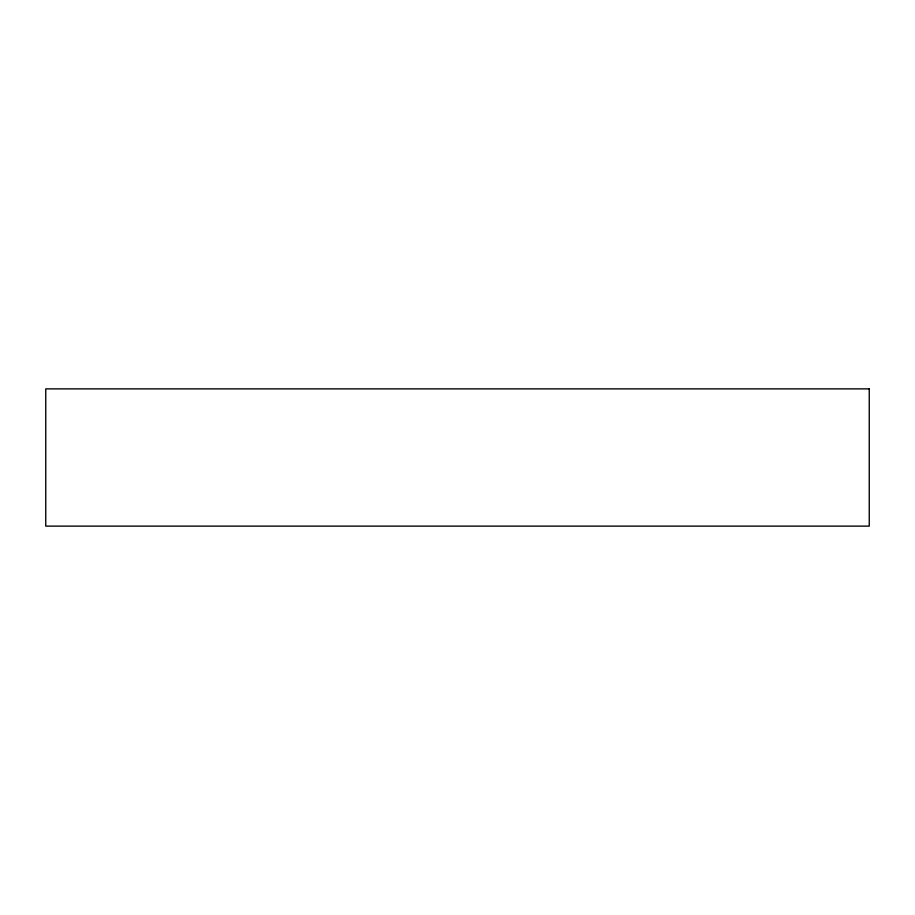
<?xml version="1.0" encoding="UTF-8"?>
<svg xmlns="http://www.w3.org/2000/svg" width="915" height="915" viewBox="0 0 915 915"><rect width="100%" height="100%" fill="white"/><g stroke="black" fill="none" stroke-linecap="round" stroke-linejoin="round"><path stroke-width="1.37" d="M869.25 388.875L45.75 388.875L45.75 526.125L869.25 526.125L869.25 388.875"/></g></svg>
